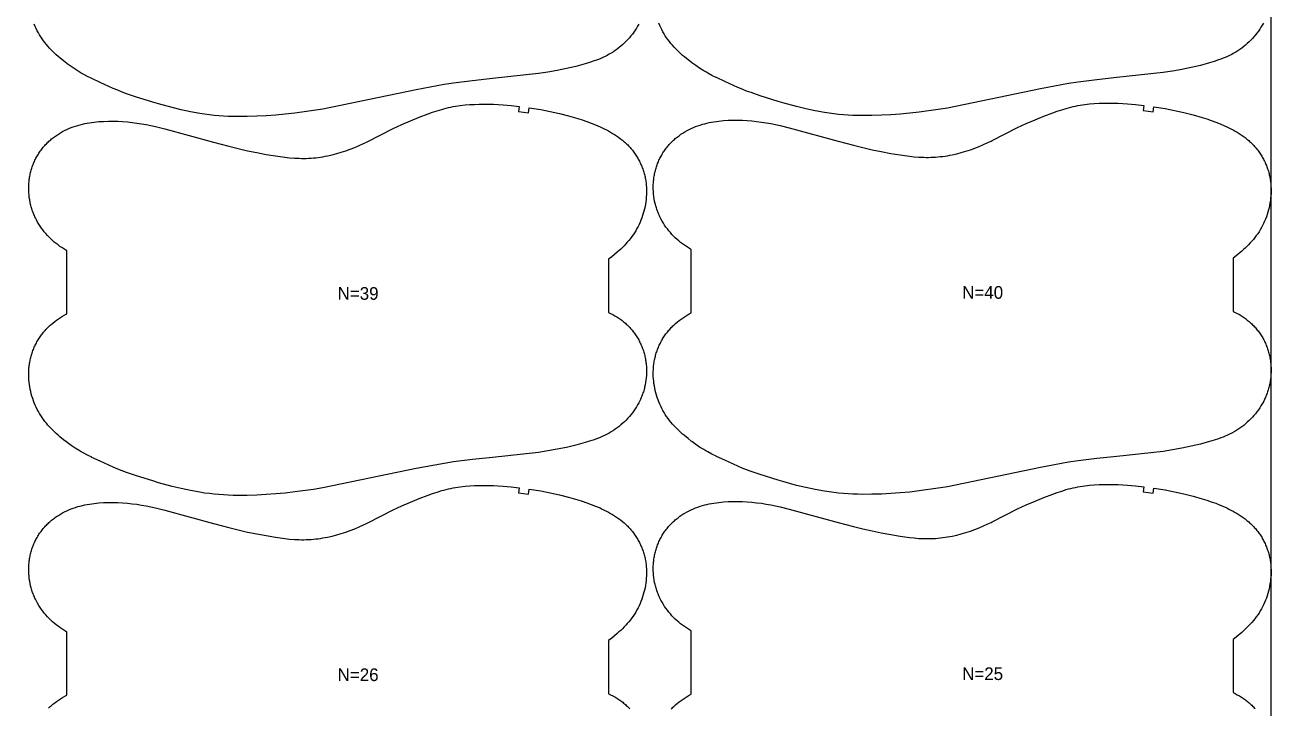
# Model space of a CAD drawing. Header units: inches. Extents: x 0 to 1973, y 0 to 1058.
# Drawn here: x 1480.8 to 1972.8, y 519.1 to 788.7 of the extents above; entities that cross this region are included whole.
import ezdxf

# ---------------------------------------------------------------- set-up
doc = ezdxf.new("R2010")
doc.units = ezdxf.units.IN

msp = doc.modelspace()

# ---------------------------------------------------------------- linework, layer by layer
at = {"layer": '1'}
for points in [[(0.5, 0), (1972.8415, 0), (1972.8415, 1058.3472), (0.5, 1058.3472), (0.5, 0)], [(1959.0897, 697.582), (1957.8415, 696.6251), (1957.8415, 675.6554), (1958.6773, 675.2524), (1959.5091, 674.8176), (1960.3264, 674.3553), (1961.1278, 673.8658), (1961.912, 673.3492), (1962.2973, 673.0809), (1962.6778, 672.8058), (1963.0533, 672.5242), (1963.4237, 672.2359), (1963.7888, 671.941), (1964.1484, 671.6395), (1964.5024, 671.3316), (1964.8506, 671.0171), (1965.1929, 670.6962), (1965.529, 670.3688), (1965.8589, 670.0351), (1966.1824, 669.6951), (1966.4993, 669.3489), (1966.8096, 668.9968), (1967.1132, 668.6387), (1967.4099, 668.275), (1967.6996, 667.9057), (1967.9822, 667.5309), (1968.2576, 667.1508), (1968.5258, 666.7655), (1968.7864, 666.3751), (1969.0395, 665.9799), (1969.285, 665.5799), (1969.5227, 665.1752), (1969.7524, 664.7661), (1969.9742, 664.3525), (1970.1879, 663.9348), (1970.3934, 663.513), (1970.5908, 663.0873), (1970.7799, 662.6579), (1970.9609, 662.2249), (1971.1337, 661.7885), (1971.2982, 661.349), (1971.4545, 660.9064), (1971.6025, 660.461), (1971.7422, 660.0128), (1971.8735, 659.5621), (1971.9966, 659.1091), (1972.1113, 658.6539), (1972.2176, 658.1967), (1972.3155, 657.7376), (1972.405, 657.2769), (1972.4861, 656.8146), (1972.5588, 656.351), (1972.6231, 655.8862), (1972.6791, 655.4203), (1972.7268, 654.9534), (1972.7662, 654.4858), (1972.7973, 654.0175), (1972.8202, 653.5487), (1972.8415, 652.6102), (1972.8302, 651.6713), (1972.7866, 650.7333), (1972.7109, 649.7972), (1972.6033, 648.8641), (1972.464, 647.9354), (1972.2928, 647.0121), (1972.0899, 646.0955), (1971.9766, 645.64), (1971.8553, 645.1866), (1971.7261, 644.7355), (1971.589, 644.2868), (1971.444, 643.8406), (1971.2911, 643.3971), (1971.1303, 642.9565), (1970.9615, 642.5189), (1970.7849, 642.0843), (1970.6005, 641.6531), (1970.4085, 641.2251), (1970.2089, 640.8005), (1969.7876, 639.9621), (1969.3376, 639.1384), (1968.8597, 638.3302), (1968.3551, 637.5383), (1967.8245, 636.7633), (1967.269, 636.0061), (1966.6895, 635.2674), (1966.0867, 634.5477), (1965.4614, 633.8476), (1964.8142, 633.1677), (1964.1459, 632.5085), (1963.4572, 631.8707), (1962.7488, 631.2547), (1962.0214, 630.6612), (1961.2758, 630.0906), (1960.5128, 629.5433), (1959.7335, 629.0195), (1958.9387, 628.5195), (1958.1294, 628.0434), (1957.8415, 627.8854), (1957.3065, 627.5917), (1956.4709, 627.1644), (1955.6236, 626.7619), (1954.7656, 626.384), (1953.8979, 626.0288), (1953.0218, 625.6941), (1952.1383, 625.3778), (1950.3539, 624.7909), (1948.5538, 624.2503), (1944.931, 623.2591), (1941.2824, 622.3765), (1937.6083, 621.6005), (1933.9117, 620.9409), (1930.1965, 620.401), (1911.9764, 618.4063), (1904.0675, 617.5405), (1896.612, 616.6452), (1892.9028, 616.0647), (1881.8213, 614.0419), (1845.0537, 606.4162), (1841.3497, 605.8013), (1833.911, 604.7676), (1830.1801, 604.3446), (1826.4409, 604.0024), (1822.6952, 603.7391), (1818.9452, 603.55), (1815.1919, 603.4363), (1811.4366, 603.4063), (1809.5592, 603.4318), (1807.6829, 603.4901), (1805.808, 603.5852), (1803.9354, 603.7183), (1802.0661, 603.8902), (1800.2009, 604.1016), (1798.3405, 604.3527), (1796.4853, 604.6407), (1792.791, 605.3148), (1789.1191, 606.0998), (1785.4686, 606.9789), (1780.0765, 608.4343), (1778.2293, 608.9743), (1771.0722, 611.2482), (1767.5227, 612.477), (1765.7622, 613.1289), (1764.0161, 613.8158), (1762.2863, 614.5423), (1757.1545, 616.8648), (1753.8583, 618.4063), (1753.7507, 618.4567), (1752.0689, 619.2902), (1750.4129, 620.1708), (1749.5972, 620.6335), (1748.7901, 621.1114), (1747.2015, 622.1102), (1745.646, 623.1618), (1744.1228, 624.2609), (1743.8803, 624.4467), (1742.632, 625.4036), (1741.1786, 626.5925), (1740.4676, 627.2056), (1739.7682, 627.8316), (1739.0811, 628.4712), (1738.4069, 629.1249), (1737.7466, 629.7932), (1737.1017, 630.4763), (1736.4737, 631.1747), (1735.8643, 631.8888), (1735.275, 632.6189), (1734.7076, 633.3654), (1734.1635, 634.1286), (1733.6445, 634.9089), (1733.1518, 635.7064), (1732.6857, 636.5202), (1732.2461, 637.3491), (1731.833, 638.1922), (1731.4463, 639.0481), (1731.0859, 639.9158), (1730.752, 640.7942), (1730.4443, 641.682), (1730.1629, 642.5783), (1729.9082, 643.4823), (1729.6805, 644.3932), (1729.4803, 645.3103), (1729.3081, 646.2329), (1729.1641, 647.1603), (1729.049, 648.0917), (1728.963, 649.0264), (1728.9066, 649.9637), (1728.8803, 650.9024), (1728.8847, 651.8414), (1728.9203, 652.7796), (1728.9877, 653.7158), (1729.0335, 654.1827), (1729.0874, 654.6488), (1729.1496, 655.1137), (1729.22, 655.5774), (1729.2987, 656.0398), (1729.3859, 656.5006), (1729.4815, 656.9598), (1729.5856, 657.4172), (1729.698, 657.8727), (1729.8188, 658.326), (1729.9478, 658.7771), (1730.085, 659.2259), (1730.2303, 659.6721), (1730.3837, 660.1157), (1730.5452, 660.5565), (1730.7146, 660.9943), (1730.8919, 661.429), (1731.077, 661.8605), (1731.27, 662.2886), (1731.4707, 662.7132), (1731.6791, 663.1341), (1731.8951, 663.5512), (1732.1186, 663.9644), (1732.3497, 664.3734), (1732.5881, 664.7782), (1732.8339, 665.1785), (1733.087, 665.5743), (1733.3472, 665.9653), (1733.6145, 666.3514), (1733.8888, 666.7325), (1734.1701, 667.1083), (1734.4583, 667.4788), (1734.7532, 667.8437), (1735.0549, 668.203), (1735.3632, 668.5564), (1735.678, 668.9038), (1735.9994, 669.245), (1736.3271, 669.5799), (1736.6612, 669.9084), (1737.0013, 670.2306), (1737.3473, 670.5465), (1737.6989, 670.8563), (1738.418, 671.458), (1739.1567, 672.0368), (1739.9131, 672.5937), (1740.6853, 673.1295), (1741.4714, 673.6454), (1742.2695, 674.1423), (1743.0778, 674.621), (1743.8803, 675.0736), (1743.8803, 700.0638), (1743.5924, 700.2218), (1742.7831, 700.6979), (1741.9883, 701.1979), (1741.2089, 701.7217), (1740.446, 702.269), (1739.7004, 702.8396), (1738.973, 703.4331), (1738.2646, 704.0491), (1737.5758, 704.6869), (1736.9075, 705.3461), (1736.2604, 706.026), (1735.635, 706.7261), (1735.0323, 707.4458), (1734.4528, 708.1845), (1733.8973, 708.9417), (1733.3667, 709.7167), (1732.862, 710.5086), (1732.3842, 711.3168), (1731.9342, 712.1405), (1731.5129, 712.9789), (1731.3133, 713.4035), (1731.1212, 713.8315), (1730.9368, 714.2627), (1730.7602, 714.6973), (1730.5915, 715.1349), (1730.4307, 715.5755), (1730.2778, 716.019), (1730.1327, 716.4652), (1729.9956, 716.9139), (1729.8665, 717.365), (1729.7452, 717.8184), (1729.6318, 718.2739), (1729.429, 719.1905), (1729.2578, 720.1138), (1729.1184, 721.0425), (1729.0109, 721.9756), (1728.9352, 722.9117), (1728.8916, 723.8497), (1728.8803, 724.7886), (1728.9016, 725.7271), (1728.9245, 726.1959), (1728.9556, 726.6642), (1728.995, 727.1318), (1729.0426, 727.5987), (1729.0986, 728.0646), (1729.1629, 728.5294), (1729.2356, 728.993), (1729.3167, 729.4553), (1729.4062, 729.916), (1729.5042, 730.3751), (1729.6105, 730.8323), (1729.7252, 731.2875), (1729.8482, 731.7405), (1729.9796, 732.1912), (1730.1193, 732.6394), (1730.2673, 733.0848), (1730.4236, 733.5274), (1730.5881, 733.9669), (1730.7608, 734.4033), (1730.9418, 734.8363), (1731.131, 735.2657), (1731.3284, 735.6914), (1731.5339, 736.1132), (1731.7475, 736.5309), (1731.9693, 736.9445), (1732.1991, 737.3536), (1732.4368, 737.7583), (1732.6822, 738.1583), (1732.9353, 738.5535), (1733.196, 738.9439), (1733.4641, 739.3292), (1733.7395, 739.7093), (1734.0222, 740.0841), (1734.3119, 740.4534), (1734.6086, 740.8171), (1734.9121, 741.1752), (1735.2225, 741.5273), (1735.5394, 741.8735), (1735.8629, 742.2135), (1736.1927, 742.5472), (1736.5289, 742.8746), (1736.8711, 743.1955), (1737.2194, 743.51), (1737.5734, 743.8179), (1737.933, 744.1194), (1738.2981, 744.4143), (1738.6685, 744.7026), (1739.044, 744.9842), (1739.4245, 745.2593), (1739.8097, 745.5276), (1740.594, 746.0442), (1741.3954, 746.5337), (1742.2126, 746.996), (1743.0444, 747.4308), (1743.8897, 747.8383), (1744.7475, 748.219), (1745.6166, 748.573), (1746.4961, 748.9007), (1747.3849, 749.2024), (1748.282, 749.4783), (1749.1864, 749.7289), (1750.097, 749.9544), (1751.0132, 750.1562), (1751.9342, 750.3353), (1752.8596, 750.4931), (1753.7884, 750.6309), (1754.7202, 750.7499), (1756.5899, 750.9367), (1758.464, 751.0621), (1760.3403, 751.1288), (1762.2173, 751.1378), (1764.0935, 751.0902), (1765.9676, 750.9877), (1767.8385, 750.8339), (1769.7055, 750.6333), (1771.5679, 750.39), (1773.4246, 750.1076), (1775.2747, 749.7861), (1777.1172, 749.4249), (1778.9509, 749.0233), (1782.5926, 748.1114), (1801.8986, 742.8472), (1807.9524, 741.1965), (1811.5983, 740.2976), (1815.2602, 739.4664), (1818.9381, 738.7092), (1822.6297, 738.0226), (1826.3337, 737.4089), (1830.0542, 736.9026), (1831.9221, 736.7039), (1833.7942, 736.5533), (1835.6689, 736.4613), (1836.6068, 736.4405), (1837.5449, 736.4384), (1838.483, 736.4559), (1839.4206, 736.4929), (1840.3575, 736.5491), (1841.2932, 736.6241), (1842.2274, 736.7176), (1843.1596, 736.829), (1844.0896, 736.9582), (1845.017, 737.1046), (1845.9413, 737.268), (1846.8625, 737.4478), (1848.6949, 737.8549), (1850.5133, 738.3222), (1852.3167, 738.8458), (1854.1039, 739.4227), (1855.873, 740.0523), (1857.6219, 740.735), (1859.3484, 741.4708), (1861.0519, 742.2577), (1862.2527, 742.8472), (1862.7369, 743.0849), (1872.764, 748.2205), (1876.1713, 749.7974), (1879.6203, 751.2828), (1883.0995, 752.694), (1886.6115, 754.0233), (1888.3821, 754.651), (1890.1646, 755.2423), (1891.9614, 755.785), (1892.8658, 756.0343), (1893.7746, 756.2669), (1894.688, 756.4815), (1895.6055, 756.6782), (1896.5269, 756.8576), (1897.4516, 757.0201), (1899.3093, 757.2963), (1901.1751, 757.5104), (1903.046, 757.6667), (1904.9203, 757.7707), (1906.7969, 757.8289), (1908.6746, 757.8472), (1910.5522, 757.8308), (1912.429, 757.7801), (1914.3044, 757.6942), (1916.1775, 757.5726), (1919.3667, 757.2858), (1922.5488, 756.9213), (1922.3029, 754.9364), (1926.2319, 754.4148), (1926.514, 756.3948), (1931.0725, 755.6776), (1934.7615, 754.9776), (1938.4276, 754.1662), (1942.0667, 753.2425), (1945.6746, 752.202), (1947.4652, 751.6354), (1949.2434, 751.0321), (1951.006, 750.3861), (1952.7495, 749.6912), (1954.4702, 748.9417), (1955.3206, 748.545), (1956.1638, 748.133), (1956.9991, 747.7051), (1957.826, 747.2607), (1958.6439, 746.7994), (1959.4523, 746.3207), (1960.2504, 745.8238), (1961.0365, 745.3079), (1961.8087, 744.7721), (1962.565, 744.2152), (1963.3037, 743.6364), (1964.0228, 743.0347), (1964.3745, 742.7249), (1964.7204, 742.409), (1965.0606, 742.0868), (1965.3946, 741.7583), (1965.7224, 741.4234), (1966.0437, 741.0822), (1966.3586, 740.7348), (1966.6669, 740.3814), (1966.9685, 740.0221), (1967.2635, 739.6572), (1967.5516, 739.2867), (1967.8329, 738.9109), (1968.1073, 738.5298), (1968.3746, 738.1437), (1968.6348, 737.7527), (1968.8879, 737.3569), (1969.1336, 736.9566), (1969.3721, 736.5518), (1969.6031, 736.1428), (1969.8267, 735.7296), (1970.0427, 735.3125), (1970.2511, 734.8916), (1970.4518, 734.467), (1970.6447, 734.0389), (1970.8299, 733.6074), (1971.0072, 733.1727), (1971.1766, 732.7349), (1971.338, 732.2941), (1971.4915, 731.8505), (1971.6368, 731.4043), (1971.774, 730.9555), (1971.903, 730.5044), (1972.0237, 730.0511), (1972.1362, 729.5956), (1972.2402, 729.1382), (1972.3359, 728.679), (1972.423, 728.2182), (1972.5018, 727.7558), (1972.5722, 727.2921), (1972.6343, 726.8272), (1972.6883, 726.3611), (1972.734, 725.8942), (1972.8014, 724.958), (1972.837, 724.0198), (1972.8415, 723.0808), (1972.8152, 722.1421), (1972.7588, 721.2048), (1972.6728, 720.2701), (1972.5576, 719.3387), (1972.4137, 718.4113), (1972.2414, 717.4887), (1972.0413, 716.5716), (1971.8136, 715.6607), (1971.5589, 714.7568), (1971.2775, 713.8604), (1970.9698, 712.9726), (1970.6358, 712.0942), (1970.2755, 711.2265), (1969.8888, 710.3706), (1969.4757, 709.5275), (1969.0361, 708.6986), (1968.57, 707.8848), (1968.0773, 707.0873), (1967.5582, 706.307), (1967.0142, 705.5438), (1966.4467, 704.7973), (1965.8575, 704.0672), (1965.248, 703.3531), (1964.6201, 702.6547), (1963.9751, 701.9716), (1963.3148, 701.3033), (1962.6407, 700.6496), (1961.9535, 700.01), (1961.2541, 699.384), (1959.0897, 697.582)], [(1712.4694, 697.1757), (1711.2212, 696.2188), (1711.2212, 675.2491), (1712.057, 674.846), (1712.8888, 674.4112), (1713.7061, 673.949), (1714.5075, 673.4595), (1715.2917, 672.9429), (1715.677, 672.6745), (1716.0575, 672.3995), (1716.433, 672.1178), (1716.8034, 671.8295), (1717.1685, 671.5346), (1717.5281, 671.2332), (1717.8821, 670.9252), (1718.2303, 670.6108), (1718.5726, 670.2899), (1718.9087, 669.9625), (1719.2386, 669.6288), (1719.5621, 669.2887), (1719.879, 668.9426), (1720.1893, 668.5904), (1720.4929, 668.2324), (1720.7896, 667.8687), (1721.0793, 667.4993), (1721.3619, 667.1245), (1721.6373, 666.7444), (1721.9054, 666.3591), (1722.1661, 665.9688), (1722.4192, 665.5736), (1722.6647, 665.1735), (1722.9024, 664.7689), (1723.1321, 664.3597), (1723.3539, 663.9462), (1723.5676, 663.5284), (1723.7731, 663.1066), (1723.9705, 662.6809), (1724.1596, 662.2515), (1724.3406, 661.8186), (1724.5134, 661.3822), (1724.6779, 660.9427), (1724.8342, 660.5001), (1724.9822, 660.0546), (1725.1219, 659.6065), (1725.2532, 659.1558), (1725.3763, 658.7028), (1725.491, 658.2476), (1725.5973, 657.7903), (1725.6952, 657.3313), (1725.7847, 656.8705), (1725.8658, 656.4083), (1725.9385, 655.9447), (1726.0028, 655.4798), (1726.0588, 655.0139), (1726.1065, 654.5471), (1726.1459, 654.0794), (1726.177, 653.6112), (1726.1999, 653.1424), (1726.2212, 652.2038), (1726.2099, 651.265), (1726.1663, 650.3269), (1726.0906, 649.3908), (1725.983, 648.4578), (1725.8437, 647.5291), (1725.6725, 646.6058), (1725.4696, 645.6891), (1725.3563, 645.2337), (1725.235, 644.7803), (1725.1058, 644.3292), (1724.9687, 643.8805), (1724.8237, 643.4343), (1724.6708, 642.9908), (1724.51, 642.5502), (1724.3412, 642.1125), (1724.1646, 641.678), (1723.9802, 641.2467), (1723.7882, 640.8188), (1723.5886, 640.3942), (1723.1673, 639.5557), (1722.7172, 638.732), (1722.2394, 637.9238), (1721.7347, 637.1319), (1721.2042, 636.357), (1720.6487, 635.5998), (1720.0692, 634.8611), (1719.4664, 634.1414), (1718.8411, 633.4413), (1718.1939, 632.7614), (1717.5256, 632.1022), (1716.8369, 631.4644), (1716.1285, 630.8484), (1715.4011, 630.2549), (1714.6555, 629.6843), (1713.8925, 629.137), (1713.1132, 628.6132), (1712.3184, 628.1131), (1711.5091, 627.6371), (1711.2212, 627.479), (1710.6862, 627.1853), (1709.8506, 626.7581), (1709.0033, 626.3555), (1708.1453, 625.9776), (1707.2776, 625.6224), (1706.4015, 625.2878), (1705.518, 624.9714), (1703.7336, 624.3846), (1701.9335, 623.844), (1698.3107, 622.8528), (1694.6621, 621.9701), (1690.988, 621.1941), (1687.2914, 620.5345), (1683.5762, 619.9947), (1665.3561, 618), (1657.4472, 617.1341), (1649.9917, 616.2389), (1646.2825, 615.6584), (1635.201, 613.6356), (1598.4334, 606.0098), (1594.7294, 605.395), (1587.2907, 604.3612), (1583.5598, 603.9382), (1579.8206, 603.5961), (1576.0749, 603.3327), (1572.3249, 603.1436), (1568.5716, 603.03), (1564.8163, 603), (1562.9389, 603.0254), (1561.0625, 603.0838), (1559.1877, 603.1788), (1557.3151, 603.3119), (1555.4458, 603.4839), (1553.5806, 603.6953), (1551.7202, 603.9463), (1549.865, 604.2344), (1546.1707, 604.9085), (1542.4988, 605.6935), (1538.8483, 606.5725), (1533.4562, 608.028), (1531.609, 608.568), (1524.4519, 610.8419), (1520.9024, 612.0707), (1519.1419, 612.7225), (1517.3958, 613.4095), (1515.666, 614.1359), (1510.5342, 616.4585), (1507.238, 618), (1507.1304, 618.0503), (1505.4486, 618.8839), (1503.7926, 619.7645), (1502.9769, 620.2271), (1502.1698, 620.705), (1500.5812, 621.7038), (1499.0257, 622.7554), (1497.5025, 623.8545), (1497.26, 624.0404), (1496.0117, 624.9973), (1494.5583, 626.1862), (1493.8473, 626.7992), (1493.1479, 627.4253), (1492.4608, 628.0649), (1491.7866, 628.7186), (1491.1263, 629.3868), (1490.4814, 630.07), (1489.8534, 630.7684), (1489.244, 631.4825), (1488.6547, 632.2126), (1488.0873, 632.9591), (1487.5432, 633.7223), (1487.0242, 634.5025), (1486.5315, 635.3), (1486.0654, 636.1138), (1485.6258, 636.9428), (1485.2126, 637.7858), (1484.826, 638.6418), (1484.4656, 639.5095), (1484.1317, 640.3878), (1483.824, 641.2757), (1483.5426, 642.172), (1483.2879, 643.076), (1483.0602, 643.9869), (1482.86, 644.904), (1482.6878, 645.8266), (1482.5438, 646.7539), (1482.4287, 647.6853), (1482.3427, 648.6201), (1482.2863, 649.5574), (1482.26, 650.4961), (1482.2644, 651.4351), (1482.3, 652.3733), (1482.3674, 653.3094), (1482.4132, 653.7764), (1482.4671, 654.2424), (1482.5293, 654.7074), (1482.5997, 655.1711), (1482.6784, 655.6335), (1482.7656, 656.0943), (1482.8612, 656.5535), (1482.9653, 657.0109), (1483.0777, 657.4663), (1483.1985, 657.9197), (1483.3275, 658.3708), (1483.4647, 658.8196), (1483.61, 659.2658), (1483.7634, 659.7094), (1483.9249, 660.1501), (1484.0943, 660.5879), (1484.2716, 661.0227), (1484.4567, 661.4541), (1484.6497, 661.8823), (1484.8504, 662.3068), (1485.0588, 662.7278), (1485.2748, 663.1449), (1485.4983, 663.558), (1485.7294, 663.9671), (1485.9678, 664.3718), (1486.2136, 664.7722), (1486.4666, 665.1679), (1486.7269, 665.559), (1486.9942, 665.9451), (1487.2685, 666.3261), (1487.5498, 666.702), (1487.838, 667.0724), (1488.1329, 667.4374), (1488.4346, 667.7966), (1488.7429, 668.15), (1489.0577, 668.4974), (1489.3791, 668.8387), (1489.7068, 669.1736), (1490.0409, 669.5021), (1490.381, 669.8242), (1490.727, 670.1401), (1491.0786, 670.4499), (1491.7977, 671.0517), (1492.5364, 671.6305), (1493.2928, 672.1873), (1494.065, 672.7232), (1494.8511, 673.2391), (1495.6492, 673.7359), (1496.4575, 674.2147), (1497.26, 674.6673), (1497.26, 699.6575), (1496.9721, 699.8155), (1496.1628, 700.2915), (1495.368, 700.7916), (1494.5886, 701.3154), (1493.8257, 701.8627), (1493.0801, 702.4333), (1492.3527, 703.0268), (1491.6443, 703.6428), (1490.9555, 704.2806), (1490.2872, 704.9398), (1489.6401, 705.6197), (1489.0147, 706.3198), (1488.412, 707.0395), (1487.8324, 707.7782), (1487.277, 708.5354), (1486.7464, 709.3103), (1486.2417, 710.1023), (1485.7639, 710.9104), (1485.3139, 711.7341), (1484.8925, 712.5726), (1484.693, 712.9972), (1484.5009, 713.4251), (1484.3165, 713.8564), (1484.1399, 714.2909), (1483.9712, 714.7286), (1483.8104, 715.1692), (1483.6574, 715.6127), (1483.5124, 716.0589), (1483.3753, 716.5076), (1483.2461, 716.9587), (1483.1249, 717.4121), (1483.0115, 717.8675), (1482.8086, 718.7842), (1482.6375, 719.7075), (1482.4981, 720.6362), (1482.3906, 721.5692), (1482.3149, 722.5053), (1482.2713, 723.4434), (1482.26, 724.3822), (1482.2813, 725.3208), (1482.3042, 725.7896), (1482.3353, 726.2578), (1482.3747, 726.7255), (1482.4223, 727.1923), (1482.4783, 727.6582), (1482.5426, 728.1231), (1482.6153, 728.5867), (1482.6964, 729.0489), (1482.7859, 729.5097), (1482.8839, 729.9687), (1482.9902, 730.426), (1483.1049, 730.8812), (1483.2279, 731.3342), (1483.3593, 731.7849), (1483.499, 732.233), (1483.647, 732.6785), (1483.8033, 733.1211), (1483.9678, 733.5606), (1484.1405, 733.997), (1484.3215, 734.4299), (1484.5107, 734.8593), (1484.7081, 735.285), (1484.9136, 735.7068), (1485.1272, 736.1246), (1485.349, 736.5381), (1485.5788, 736.9473), (1485.8165, 737.3519), (1486.0619, 737.752), (1486.315, 738.1472), (1486.5757, 738.5375), (1486.8438, 738.9228), (1487.1192, 739.3029), (1487.4019, 739.6777), (1487.6916, 740.0471), (1487.9883, 740.4108), (1488.2918, 740.7688), (1488.6022, 741.121), (1488.9191, 741.4671), (1489.2426, 741.8072), (1489.5724, 742.1409), (1489.9086, 742.4683), (1490.2508, 742.7892), (1490.5991, 743.1037), (1490.9531, 743.4116), (1491.3127, 743.713), (1491.6778, 744.0079), (1492.0482, 744.2962), (1492.4237, 744.5779), (1492.8042, 744.8529), (1493.1894, 745.1213), (1493.9737, 745.6379), (1494.7751, 746.1274), (1495.5923, 746.5896), (1496.4241, 747.0244), (1497.2694, 747.432), (1498.1272, 747.8127), (1498.9963, 748.1667), (1499.8758, 748.4944), (1500.7646, 748.7961), (1501.6617, 749.072), (1502.5661, 749.3225), (1503.4767, 749.5481), (1504.3929, 749.7498), (1505.3139, 749.929), (1506.2392, 750.0868), (1507.1681, 750.2246), (1508.0999, 750.3436), (1509.9696, 750.5304), (1511.8437, 750.6558), (1513.72, 750.7225), (1515.597, 750.7314), (1517.4732, 750.6839), (1519.3473, 750.5813), (1521.2182, 750.4276), (1523.0852, 750.2269), (1524.9475, 749.9837), (1526.8043, 749.7012), (1528.6544, 749.3798), (1530.4969, 749.0186), (1532.3306, 748.617), (1535.9723, 747.705), (1555.2783, 742.4409), (1561.3321, 740.7902), (1564.978, 739.8913), (1568.6399, 739.0601), (1572.3178, 738.3029), (1576.0094, 737.6163), (1579.7134, 737.0026), (1583.4339, 736.4963), (1585.3018, 736.2976), (1587.1738, 736.147), (1589.0486, 736.0549), (1589.9865, 736.0342), (1590.9246, 736.032), (1591.8627, 736.0495), (1592.8003, 736.0866), (1593.7372, 736.1428), (1594.6729, 736.2178), (1595.6071, 736.3112), (1596.5393, 736.4227), (1597.4693, 736.5519), (1598.3967, 736.6983), (1599.321, 736.8617), (1600.2422, 737.0415), (1602.0746, 737.4486), (1603.893, 737.9158), (1605.6964, 738.4395), (1607.4836, 739.0163), (1609.2527, 739.646), (1611.0016, 740.3287), (1612.7281, 741.0644), (1614.4316, 741.8514), (1615.6324, 742.4409), (1616.1166, 742.6786), (1626.1437, 747.8141), (1629.551, 749.3911), (1633, 750.8764), (1636.4792, 752.2877), (1639.9912, 753.617), (1641.7618, 754.2446), (1643.5443, 754.836), (1645.3411, 755.3787), (1646.2455, 755.628), (1647.1543, 755.8605), (1648.0677, 756.0751), (1648.9852, 756.2719), (1649.9066, 756.4513), (1650.8313, 756.6138), (1652.689, 756.89), (1654.5548, 757.1041), (1656.4257, 757.2603), (1658.3, 757.3644), (1660.1766, 757.4225), (1662.0543, 757.4409), (1663.9319, 757.4245), (1665.8087, 757.3737), (1667.6841, 757.2879), (1669.5572, 757.1663), (1672.7464, 756.8795), (1675.9285, 756.5149), (1675.6826, 754.5301), (1679.6116, 754.0084), (1679.8937, 755.9884), (1684.4522, 755.2713), (1688.1412, 754.5712), (1691.8073, 753.7599), (1695.4464, 752.8362), (1699.0543, 751.7957), (1700.8449, 751.229), (1702.6231, 750.6258), (1704.3857, 749.9798), (1706.1292, 749.2849), (1707.8498, 748.5354), (1708.7003, 748.1387), (1709.5435, 747.7266), (1710.3788, 747.2987), (1711.2057, 746.8544), (1712.0236, 746.3931), (1712.832, 745.9143), (1713.6301, 745.4175), (1714.4162, 744.9016), (1715.1883, 744.3657), (1715.9447, 743.8089), (1716.6834, 743.2301), (1717.4025, 742.6283), (1717.7541, 742.3185), (1718.1001, 742.0026), (1718.4403, 741.6805), (1718.7743, 741.352), (1719.1021, 741.0171), (1719.4234, 740.6758), (1719.7383, 740.3284), (1720.0466, 739.975), (1720.3482, 739.6158), (1720.6432, 739.2509), (1720.9313, 738.8804), (1721.2126, 738.5045), (1721.487, 738.1235), (1721.7543, 737.7374), (1722.0145, 737.3463), (1722.2675, 736.9506), (1722.5133, 736.5502), (1722.7518, 736.1455), (1722.9828, 735.7364), (1723.2064, 735.3233), (1723.4224, 734.9062), (1723.6308, 734.4852), (1723.8315, 734.0607), (1724.0244, 733.6325), (1724.2096, 733.2011), (1724.3869, 732.7663), (1724.5563, 732.3285), (1724.7177, 731.8878), (1724.8711, 731.4442), (1725.0165, 730.998), (1725.1537, 730.5492), (1725.2827, 730.0981), (1725.4034, 729.6447), (1725.5158, 729.1893), (1725.6199, 728.7319), (1725.7156, 728.2727), (1725.8027, 727.8119), (1725.8815, 727.3495), (1725.9519, 726.8858), (1726.014, 726.4208), (1726.0679, 725.9548), (1726.1137, 725.4878), (1726.1811, 724.5517), (1726.2167, 723.6135), (1726.2212, 722.6745), (1726.1949, 721.7358), (1726.1385, 720.7985), (1726.0525, 719.8637), (1725.9373, 718.9323), (1725.7934, 718.005), (1725.6211, 717.0824), (1725.421, 716.1653), (1725.1933, 715.2544), (1724.9386, 714.3504), (1724.6572, 713.4541), (1724.3495, 712.5662), (1724.0155, 711.6879), (1723.6552, 710.8202), (1723.2685, 709.9642), (1722.8554, 709.1212), (1722.4158, 708.2922), (1721.9497, 707.4784), (1721.457, 706.6809), (1720.9379, 705.9007), (1720.3939, 705.1375), (1719.8264, 704.391), (1719.2372, 703.6609), (1718.6277, 702.9468), (1717.9998, 702.2484), (1717.3548, 701.5652), (1716.6945, 700.897), (1716.0204, 700.2433), (1715.3332, 699.6037), (1714.6338, 698.9776), (1712.4694, 697.1757)]]:
    msp.add_lwpolyline(points, close=True, dxfattribs=at)
for points in [[(1723.1673, 789.0557), (1722.7172, 788.232), (1722.2394, 787.4238), (1721.7347, 786.6319), (1721.2042, 785.857), (1720.6487, 785.0998), (1720.0692, 784.3611), (1719.4664, 783.6414), (1718.8411, 782.9413), (1718.1939, 782.2614), (1717.5256, 781.6022), (1716.8369, 780.9644), (1716.1285, 780.3484), (1715.4011, 779.7549), (1714.6555, 779.1843), (1713.8925, 778.637), (1713.1132, 778.1132), (1712.3184, 777.6131), (1711.5091, 777.1371), (1711.2212, 776.979), (1710.6862, 776.6853), (1709.8506, 776.2581), (1709.0033, 775.8555), (1708.1453, 775.4776), (1707.2776, 775.1224), (1706.4015, 774.7878), (1705.518, 774.4714), (1703.7336, 773.8846), (1701.9335, 773.344), (1698.3107, 772.3528), (1694.6621, 771.4701), (1690.988, 770.6941), (1687.2914, 770.0345), (1683.5762, 769.4947), (1665.3561, 767.5), (1657.4472, 766.6341), (1649.9917, 765.7389), (1646.2825, 765.1584), (1635.201, 763.1356), (1598.4334, 755.5098), (1594.7294, 754.895), (1587.2907, 753.8612), (1583.5598, 753.4382), (1579.8206, 753.0961), (1576.0749, 752.8327), (1572.3249, 752.6436), (1568.5716, 752.53), (1564.8163, 752.5), (1562.9389, 752.5254), (1561.0625, 752.5838), (1559.1877, 752.6788), (1557.3151, 752.8119), (1555.4458, 752.9839), (1553.5806, 753.1953), (1551.7202, 753.4463), (1549.865, 753.7344), (1546.1707, 754.4085), (1542.4988, 755.1935), (1538.8483, 756.0725), (1533.4562, 757.528), (1531.609, 758.068), (1524.4519, 760.3419), (1520.9024, 761.5707), (1519.1419, 762.2225), (1517.3958, 762.9095), (1515.666, 763.6359), (1510.5342, 765.9585), (1507.238, 767.5), (1507.1304, 767.5503), (1505.4486, 768.3839), (1503.7926, 769.2645), (1502.9769, 769.7271), (1502.1698, 770.205), (1500.5812, 771.2038), (1499.0257, 772.2554), (1497.5025, 773.3545), (1497.26, 773.5404), (1496.0117, 774.4973), (1494.5583, 775.6862), (1493.8473, 776.2992), (1493.1479, 776.9253), (1492.4608, 777.5649), (1491.7866, 778.2186), (1491.1263, 778.8868), (1490.4814, 779.57), (1489.8534, 780.2684), (1489.244, 780.9825), (1488.6547, 781.7126), (1488.0873, 782.4591), (1487.5432, 783.2223), (1487.0242, 784.0025), (1486.5315, 784.8), (1486.0654, 785.6138), (1485.6258, 786.4428), (1485.2126, 787.2858), (1484.826, 788.1418), (1484.4656, 789.0095)], [(1969.7876, 789.4621), (1969.3376, 788.6384), (1968.8597, 787.8302), (1968.3551, 787.0383), (1967.8245, 786.2633), (1967.269, 785.5061), (1966.6895, 784.7674), (1966.0867, 784.0477), (1965.4614, 783.3476), (1964.8142, 782.6677), (1964.1459, 782.0085), (1963.4572, 781.3707), (1962.7488, 780.7547), (1962.0214, 780.1612), (1961.2758, 779.5906), (1960.5128, 779.0433), (1959.7335, 778.5195), (1958.9387, 778.0195), (1958.1294, 777.5434), (1957.8415, 777.3854), (1957.3065, 777.0917), (1956.4709, 776.6644), (1955.6236, 776.2619), (1954.7656, 775.884), (1953.8979, 775.5288), (1953.0218, 775.1941), (1952.1383, 774.8778), (1950.3539, 774.2909), (1948.5538, 773.7503), (1944.931, 772.7591), (1941.2824, 771.8765), (1937.6083, 771.1005), (1933.9117, 770.4409), (1930.1965, 769.901), (1911.9764, 767.9063), (1904.0675, 767.0405), (1896.612, 766.1452), (1892.9028, 765.5647), (1881.8213, 763.5419), (1845.0537, 755.9162), (1841.3497, 755.3013), (1833.911, 754.2676), (1830.1801, 753.8446), (1826.4409, 753.5024), (1822.6952, 753.2391), (1818.9452, 753.05), (1815.1919, 752.9363), (1811.4366, 752.9063), (1809.5592, 752.9318), (1807.6829, 752.9901), (1805.808, 753.0852), (1803.9354, 753.2183), (1802.0661, 753.3902), (1800.2009, 753.6016), (1798.3405, 753.8527), (1796.4853, 754.1407), (1792.791, 754.8148), (1789.1191, 755.5998), (1785.4686, 756.4789), (1780.0765, 757.9343), (1778.2293, 758.4743), (1771.0722, 760.7482), (1767.5227, 761.977), (1765.7622, 762.6289), (1764.0161, 763.3158), (1762.2863, 764.0423), (1757.1545, 766.3648), (1753.8583, 767.9063), (1753.7507, 767.9567), (1752.0689, 768.7902), (1750.4129, 769.6708), (1749.5972, 770.1335), (1748.7901, 770.6114), (1747.2015, 771.6102), (1745.646, 772.6618), (1744.1228, 773.7609), (1743.8803, 773.9467), (1742.632, 774.9036), (1741.1786, 776.0925), (1740.4676, 776.7056), (1739.7682, 777.3316), (1739.0811, 777.9712), (1738.4069, 778.6249), (1737.7466, 779.2932), (1737.1017, 779.9763), (1736.4737, 780.6747), (1735.8643, 781.3888), (1735.275, 782.1189), (1734.7076, 782.8654), (1734.1635, 783.6286), (1733.6445, 784.4089), (1733.1518, 785.2064), (1732.6857, 786.0202), (1732.2461, 786.8491), (1731.833, 787.6922), (1731.4463, 788.5481), (1731.0859, 789.4158)], [(1490.0409, 519.0021), (1490.381, 519.3242), (1490.727, 519.6401), (1491.0786, 519.9499), (1491.7977, 520.5517), (1492.5364, 521.1305), (1493.2928, 521.6873), (1494.065, 522.2232), (1494.8511, 522.7391), (1495.6492, 523.2359), (1496.4575, 523.7147), (1497.26, 524.1673), (1497.26, 549.1575), (1496.9721, 549.3155), (1496.1628, 549.7915), (1495.368, 550.2916), (1494.5886, 550.8154), (1493.8257, 551.3627), (1493.0801, 551.9333), (1492.3527, 552.5268), (1491.6443, 553.1428), (1490.9555, 553.7806), (1490.2872, 554.4398), (1489.6401, 555.1197), (1489.0147, 555.8198), (1488.412, 556.5395), (1487.8324, 557.2782), (1487.277, 558.0354), (1486.7464, 558.8103), (1486.2417, 559.6023), (1485.7639, 560.4104), (1485.3139, 561.2341), (1484.8925, 562.0726), (1484.693, 562.4972), (1484.5009, 562.9251), (1484.3165, 563.3564), (1484.1399, 563.7909), (1483.9712, 564.2286), (1483.8104, 564.6692), (1483.6574, 565.1127), (1483.5124, 565.5589), (1483.3753, 566.0076), (1483.2461, 566.4587), (1483.1249, 566.9121), (1483.0115, 567.3675), (1482.8086, 568.2842), (1482.6375, 569.2075), (1482.4981, 570.1362), (1482.3906, 571.0692), (1482.3149, 572.0053), (1482.2713, 572.9434), (1482.26, 573.8822), (1482.2813, 574.8208), (1482.3042, 575.2896), (1482.3353, 575.7578), (1482.3747, 576.2255), (1482.4223, 576.6923), (1482.4783, 577.1582), (1482.5426, 577.6231), (1482.6153, 578.0867), (1482.6964, 578.5489), (1482.7859, 579.0097), (1482.8839, 579.4687), (1482.9902, 579.926), (1483.1049, 580.3812), (1483.2279, 580.8342), (1483.3593, 581.2849), (1483.499, 581.733), (1483.647, 582.1785), (1483.8033, 582.6211), (1483.9678, 583.0606), (1484.1405, 583.497), (1484.3215, 583.9299), (1484.5107, 584.3593), (1484.7081, 584.785), (1484.9136, 585.2068), (1485.1272, 585.6246), (1485.349, 586.0381), (1485.5788, 586.4473), (1485.8165, 586.8519), (1486.0619, 587.252), (1486.315, 587.6472), (1486.5757, 588.0375), (1486.8438, 588.4228), (1487.1192, 588.8029), (1487.4019, 589.1777), (1487.6916, 589.5471), (1487.9883, 589.9108), (1488.2918, 590.2688), (1488.6022, 590.621), (1488.9191, 590.9671), (1489.2426, 591.3072), (1489.5724, 591.6409), (1489.9086, 591.9683), (1490.2508, 592.2892), (1490.5991, 592.6037), (1490.9531, 592.9116), (1491.3127, 593.213), (1491.6778, 593.5079), (1492.0482, 593.7962), (1492.4237, 594.0779), (1492.8042, 594.3529), (1493.1894, 594.6213), (1493.9737, 595.1379), (1494.7751, 595.6274), (1495.5923, 596.0896), (1496.4241, 596.5244), (1497.2694, 596.932), (1498.1272, 597.3127), (1498.9963, 597.6667), (1499.8758, 597.9944), (1500.7646, 598.2961), (1501.6617, 598.572), (1502.5661, 598.8225), (1503.4767, 599.0481), (1504.3929, 599.2498), (1505.3139, 599.429), (1506.2392, 599.5868), (1507.1681, 599.7246), (1508.0999, 599.8436), (1509.9696, 600.0304), (1511.8437, 600.1558), (1513.72, 600.2225), (1515.597, 600.2314), (1517.4732, 600.1839), (1519.3473, 600.0813), (1521.2182, 599.9276), (1523.0852, 599.7269), (1524.9475, 599.4837), (1526.8043, 599.2012), (1528.6544, 598.8798), (1530.4969, 598.5186), (1532.3306, 598.117), (1535.9723, 597.205), (1555.2783, 591.9409), (1561.3321, 590.2902), (1564.978, 589.3913), (1568.6399, 588.5601), (1572.3178, 587.8029), (1576.0094, 587.1163), (1579.7134, 586.5026), (1583.4339, 585.9963), (1585.3018, 585.7976), (1587.1738, 585.647), (1589.0486, 585.5549), (1589.9865, 585.5342), (1590.9246, 585.532), (1591.8627, 585.5495), (1592.8003, 585.5866), (1593.7372, 585.6428), (1594.6729, 585.7178), (1595.6071, 585.8112), (1596.5393, 585.9227), (1597.4693, 586.0519), (1598.3967, 586.1983), (1599.321, 586.3617), (1600.2422, 586.5415), (1602.0746, 586.9486), (1603.893, 587.4158), (1605.6964, 587.9395), (1607.4836, 588.5163), (1609.2527, 589.146), (1611.0016, 589.8287), (1612.7281, 590.5644), (1614.4316, 591.3514), (1615.6324, 591.9409), (1616.1166, 592.1786), (1626.1437, 597.3141), (1629.551, 598.8911), (1633, 600.3764), (1636.4792, 601.7877), (1639.9912, 603.117), (1641.7618, 603.7446), (1643.5443, 604.336), (1645.3411, 604.8787), (1646.2455, 605.128), (1647.1543, 605.3605), (1648.0677, 605.5751), (1648.9852, 605.7719), (1649.9066, 605.9513), (1650.8313, 606.1138), (1652.689, 606.39), (1654.5548, 606.6041), (1656.4257, 606.7603), (1658.3, 606.8644), (1660.1766, 606.9225), (1662.0543, 606.9409), (1663.9319, 606.9245), (1665.8087, 606.8737), (1667.6841, 606.7879), (1669.5572, 606.6663), (1672.7464, 606.3795), (1675.9285, 606.0149), (1675.6826, 604.0301), (1679.6116, 603.5084), (1679.8937, 605.4884), (1684.4522, 604.7713), (1688.1412, 604.0712), (1691.8073, 603.2599), (1695.4464, 602.3362), (1699.0543, 601.2957), (1700.8449, 600.729), (1702.6231, 600.1258), (1704.3857, 599.4798), (1706.1292, 598.7849), (1707.8498, 598.0354), (1708.7003, 597.6387), (1709.5435, 597.2266), (1710.3788, 596.7987), (1711.2057, 596.3544), (1712.0236, 595.8931), (1712.832, 595.4143), (1713.6301, 594.9175), (1714.4162, 594.4016), (1715.1883, 593.8657), (1715.9447, 593.3089), (1716.6834, 592.7301), (1717.4025, 592.1283), (1717.7541, 591.8185), (1718.1001, 591.5026), (1718.4403, 591.1805), (1718.7743, 590.852), (1719.1021, 590.5171), (1719.4234, 590.1758), (1719.7383, 589.8284), (1720.0466, 589.475), (1720.3482, 589.1158), (1720.6432, 588.7509), (1720.9313, 588.3804), (1721.2126, 588.0045), (1721.487, 587.6235), (1721.7543, 587.2374), (1722.0145, 586.8463), (1722.2675, 586.4506), (1722.5133, 586.0502), (1722.7518, 585.6455), (1722.9828, 585.2364), (1723.2064, 584.8233), (1723.4224, 584.4062), (1723.6308, 583.9852), (1723.8315, 583.5607), (1724.0244, 583.1325), (1724.2096, 582.7011), (1724.3869, 582.2663), (1724.5563, 581.8285), (1724.7177, 581.3878), (1724.8711, 580.9442), (1725.0165, 580.498), (1725.1537, 580.0492), (1725.2827, 579.5981), (1725.4034, 579.1447), (1725.5158, 578.6893), (1725.6199, 578.2319), (1725.7156, 577.7727), (1725.8027, 577.3119), (1725.8815, 576.8495), (1725.9519, 576.3858), (1726.014, 575.9208), (1726.0679, 575.4548), (1726.1137, 574.9878), (1726.1811, 574.0517), (1726.2167, 573.1135), (1726.2212, 572.1745), (1726.1949, 571.2358), (1726.1385, 570.2985), (1726.0525, 569.3637), (1725.9373, 568.4323), (1725.7934, 567.505), (1725.6211, 566.5824), (1725.421, 565.6653), (1725.1933, 564.7544), (1724.9386, 563.8504), (1724.6572, 562.9541), (1724.3495, 562.0662), (1724.0155, 561.1879), (1723.6552, 560.3202), (1723.2685, 559.4642), (1722.8554, 558.6212), (1722.4158, 557.7922), (1721.9497, 556.9784), (1721.457, 556.1809), (1720.9379, 555.4007), (1720.3939, 554.6375), (1719.8264, 553.891), (1719.2372, 553.1609), (1718.6277, 552.4468), (1717.9998, 551.7484), (1717.3548, 551.0652), (1716.6945, 550.397), (1716.0204, 549.7433), (1715.3332, 549.1037), (1714.6338, 548.4776), (1712.4694, 546.6757), (1712.4694, 546.6757), (1711.2212, 545.7188), (1711.2212, 524.7491), (1712.057, 524.346), (1712.8888, 523.9112), (1713.7061, 523.449), (1714.5075, 522.9595), (1715.2917, 522.4429), (1715.677, 522.1745), (1716.0575, 521.8995), (1716.433, 521.6178), (1716.8034, 521.3295), (1717.1685, 521.0346), (1717.5281, 520.7332), (1717.8821, 520.4252), (1718.2303, 520.1108), (1718.5726, 519.7899), (1718.9087, 519.4625), (1719.2386, 519.1288), (1719.5621, 518.7887)], [(1735.9994, 518.745), (1736.3271, 519.0799), (1736.6612, 519.4084), (1737.0013, 519.7306), (1737.3473, 520.0465), (1737.6989, 520.3563), (1738.418, 520.958), (1739.1567, 521.5368), (1739.9131, 522.0937), (1740.6853, 522.6295), (1741.4714, 523.1454), (1742.2695, 523.6423), (1743.0778, 524.121), (1743.8803, 524.5736), (1743.8803, 549.5638), (1743.5924, 549.7218), (1742.7831, 550.1979), (1741.9883, 550.6979), (1741.2089, 551.2217), (1740.446, 551.769), (1739.7004, 552.3396), (1738.973, 552.9331), (1738.2646, 553.5491), (1737.5758, 554.1869), (1736.9075, 554.8461), (1736.2604, 555.526), (1735.635, 556.2261), (1735.0323, 556.9458), (1734.4528, 557.6845), (1733.8973, 558.4417), (1733.3667, 559.2167), (1732.862, 560.0086), (1732.3842, 560.8168), (1731.9342, 561.6405), (1731.5129, 562.4789), (1731.3133, 562.9035), (1731.1212, 563.3315), (1730.9368, 563.7627), (1730.7602, 564.1973), (1730.5915, 564.6349), (1730.4307, 565.0755), (1730.2778, 565.519), (1730.1327, 565.9652), (1729.9956, 566.4139), (1729.8665, 566.865), (1729.7452, 567.3184), (1729.6318, 567.7739), (1729.429, 568.6905), (1729.2578, 569.6138), (1729.1184, 570.5425), (1729.0109, 571.4756), (1728.9352, 572.4117), (1728.8916, 573.3497), (1728.8803, 574.2886), (1728.9016, 575.2271), (1728.9245, 575.6959), (1728.9556, 576.1642), (1728.995, 576.6318), (1729.0426, 577.0987), (1729.0986, 577.5646), (1729.1629, 578.0294), (1729.2356, 578.493), (1729.3167, 578.9553), (1729.4062, 579.416), (1729.5042, 579.8751), (1729.6105, 580.3323), (1729.7252, 580.7875), (1729.8482, 581.2405), (1729.9796, 581.6912), (1730.1193, 582.1394), (1730.2673, 582.5848), (1730.4236, 583.0274), (1730.5881, 583.4669), (1730.7608, 583.9033), (1730.9418, 584.3363), (1731.131, 584.7657), (1731.3284, 585.1914), (1731.5339, 585.6132), (1731.7475, 586.0309), (1731.9693, 586.4445), (1732.1991, 586.8536), (1732.4368, 587.2583), (1732.6822, 587.6583), (1732.9353, 588.0535), (1733.196, 588.4439), (1733.4641, 588.8292), (1733.7395, 589.2093), (1734.0222, 589.5841), (1734.3119, 589.9534), (1734.6086, 590.3171), (1734.9121, 590.6752), (1735.2225, 591.0273), (1735.5394, 591.3735), (1735.8629, 591.7135), (1736.1927, 592.0472), (1736.5289, 592.3746), (1736.8711, 592.6955), (1737.2194, 593.01), (1737.5734, 593.3179), (1737.933, 593.6194), (1738.2981, 593.9143), (1738.6685, 594.2026), (1739.044, 594.4842), (1739.4245, 594.7593), (1739.8097, 595.0276), (1740.594, 595.5442), (1741.3954, 596.0337), (1742.2126, 596.496), (1743.0444, 596.9308), (1743.8897, 597.3383), (1744.7475, 597.719), (1745.6166, 598.073), (1746.4961, 598.4007), (1747.3849, 598.7024), (1748.282, 598.9783), (1749.1864, 599.2289), (1750.097, 599.4544), (1751.0132, 599.6562), (1751.9342, 599.8353), (1752.8596, 599.9931), (1753.7884, 600.1309), (1754.7202, 600.2499), (1756.5899, 600.4367), (1758.464, 600.5621), (1760.3403, 600.6288), (1762.2173, 600.6378), (1764.0935, 600.5902), (1765.9676, 600.4877), (1767.8385, 600.3339), (1769.7055, 600.1333), (1771.5679, 599.89), (1773.4246, 599.6076), (1775.2747, 599.2861), (1777.1172, 598.9249), (1778.9509, 598.5233), (1782.5926, 597.6114), (1801.8986, 592.3472), (1807.9524, 590.6965), (1811.5983, 589.7976), (1815.2602, 588.9664), (1818.9381, 588.2092), (1822.6297, 587.5226), (1826.3337, 586.9089), (1830.0542, 586.4026), (1831.9221, 586.2039), (1833.7942, 586.0533), (1835.6689, 585.9613), (1836.6068, 585.9405), (1837.5449, 585.9384), (1838.483, 585.9559), (1839.4206, 585.9929), (1840.3575, 586.0491), (1841.2932, 586.1241), (1842.2274, 586.2176), (1843.1596, 586.329), (1844.0896, 586.4582), (1845.017, 586.6046), (1845.9413, 586.768), (1846.8625, 586.9478), (1848.6949, 587.3549), (1850.5133, 587.8222), (1852.3167, 588.3458), (1854.1039, 588.9227), (1855.873, 589.5523), (1857.6219, 590.235), (1859.3484, 590.9708), (1861.0519, 591.7577), (1862.2527, 592.3472), (1862.7369, 592.5849), (1872.764, 597.7205), (1876.1713, 599.2974), (1879.6203, 600.7828), (1883.0995, 602.194), (1886.6115, 603.5233), (1888.3821, 604.151), (1890.1646, 604.7423), (1891.9614, 605.285), (1892.8658, 605.5343), (1893.7746, 605.7669), (1894.688, 605.9815), (1895.6055, 606.1782), (1896.5269, 606.3576), (1897.4516, 606.5201), (1899.3093, 606.7963), (1901.1751, 607.0104), (1903.046, 607.1667), (1904.9203, 607.2707), (1906.7969, 607.3289), (1908.6746, 607.3472), (1910.5522, 607.3308), (1912.429, 607.2801), (1914.3044, 607.1942), (1916.1775, 607.0726), (1919.3667, 606.7858), (1922.5488, 606.4213), (1922.3029, 604.4364), (1926.2319, 603.9148), (1926.514, 605.8948), (1931.0725, 605.1776), (1934.7615, 604.4776), (1938.4276, 603.6662), (1942.0667, 602.7425), (1945.6746, 601.702), (1947.4652, 601.1354), (1949.2434, 600.5321), (1951.006, 599.8861), (1952.7495, 599.1912), (1954.4702, 598.4417), (1955.3206, 598.045), (1956.1638, 597.633), (1956.9991, 597.2051), (1957.826, 596.7607), (1958.6439, 596.2994), (1959.4523, 595.8207), (1960.2504, 595.3238), (1961.0365, 594.8079), (1961.8087, 594.2721), (1962.565, 593.7152), (1963.3037, 593.1364), (1964.0228, 592.5347), (1964.3745, 592.2249), (1964.7204, 591.909), (1965.0606, 591.5868), (1965.3946, 591.2583), (1965.7224, 590.9234), (1966.0437, 590.5822), (1966.3586, 590.2348), (1966.6669, 589.8814), (1966.9685, 589.5221), (1967.2635, 589.1572), (1967.5516, 588.7867), (1967.8329, 588.4109), (1968.1073, 588.0298), (1968.3746, 587.6437), (1968.6348, 587.2527), (1968.8879, 586.8569), (1969.1336, 586.4566), (1969.3721, 586.0518), (1969.6031, 585.6428), (1969.8267, 585.2296), (1970.0427, 584.8125), (1970.2511, 584.3916), (1970.4518, 583.967), (1970.6447, 583.5389), (1970.8299, 583.1074), (1971.0072, 582.6727), (1971.1766, 582.2349), (1971.338, 581.7941), (1971.4915, 581.3505), (1971.6368, 580.9043), (1971.774, 580.4555), (1971.903, 580.0044), (1972.0237, 579.5511), (1972.1362, 579.0956), (1972.2402, 578.6382), (1972.3359, 578.179), (1972.423, 577.7182), (1972.5018, 577.2558), (1972.5722, 576.7921), (1972.6343, 576.3272), (1972.6883, 575.8611), (1972.734, 575.3942), (1972.8014, 574.458), (1972.837, 573.5198), (1972.8415, 572.5808), (1972.8152, 571.6421), (1972.7588, 570.7048), (1972.6728, 569.7701), (1972.5576, 568.8387), (1972.4137, 567.9113), (1972.2414, 566.9887), (1972.0413, 566.0716), (1971.8136, 565.1607), (1971.5589, 564.2568), (1971.2775, 563.3604), (1970.9698, 562.4726), (1970.6358, 561.5942), (1970.2755, 560.7265), (1969.8888, 559.8706), (1969.4757, 559.0275), (1969.0361, 558.1986), (1968.57, 557.3848), (1968.0773, 556.5873), (1967.5582, 555.807), (1967.0142, 555.0438), (1966.4467, 554.2973), (1965.8575, 553.5672), (1965.248, 552.8531), (1964.6201, 552.1547), (1963.9751, 551.4716), (1963.3148, 550.8033), (1962.6407, 550.1496), (1961.9535, 549.51), (1961.2541, 548.884), (1959.0897, 547.082), (1959.0897, 547.082), (1957.8415, 546.1251), (1957.8415, 525.1554), (1958.6773, 524.7524), (1959.5091, 524.3176), (1960.3264, 523.8553), (1961.1278, 523.3658), (1961.912, 522.8492), (1962.2973, 522.5809), (1962.6778, 522.3058), (1963.0533, 522.0242), (1963.4237, 521.7359), (1963.7888, 521.441), (1964.1484, 521.1395), (1964.5024, 520.8316), (1964.8506, 520.5171), (1965.1929, 520.1962), (1965.529, 519.8688), (1965.8589, 519.5351), (1966.1824, 519.1951), (1966.4993, 518.8489)]]:
    msp.add_lwpolyline(points, dxfattribs=at)

# ---------------------------------------------------------------- texts
for s, p in [('N=39', (1604.2406, 680.2204)), ('N=40', (1850.8609, 680.6268)), ('N=26', (1604.2406, 529.7204)), ('N=25', (1850.8609, 530.1268))]:
    msp.add_text(s, height=5, dxfattribs=at).set_placement(p)

doc.saveas('drawing.dxf')
